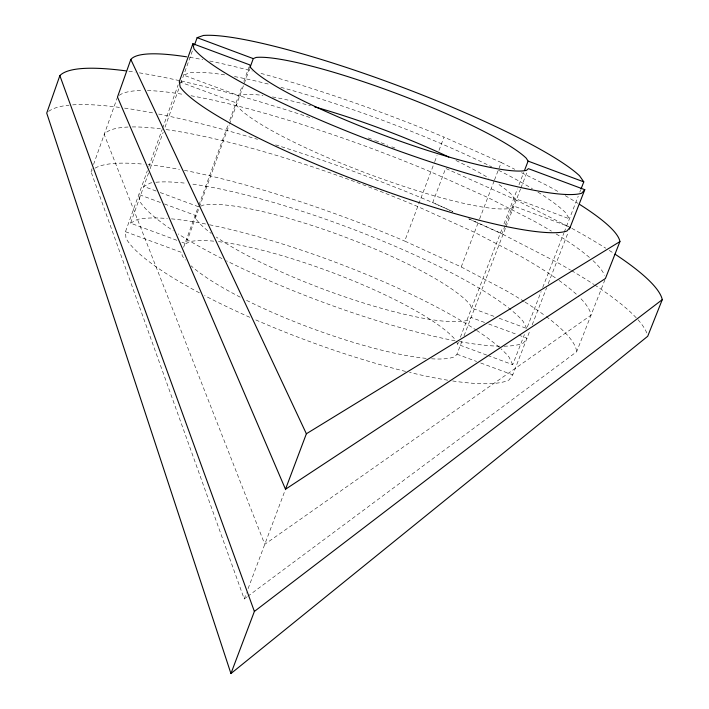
<?xml version="1.0" encoding="UTF-8"?>
<svg xmlns="http://www.w3.org/2000/svg" width="709" height="709" viewBox="0 0 709 709"><rect width="100%" height="100%" fill="white"/><g stroke="black" fill="none" stroke-linecap="round" stroke-linejoin="round"><path stroke-width="0.53" stroke-dasharray="3.54 2.66" d="M246.883 596.96L244.215 598.945L91 171.675L92.099 168.582M93.57 164.444L117.481 97.053M199.406 292.852A208.632 41.654 20.5 0 1 125.963 238.189L125.484 231.71L147.366 170.701M148.846 166.562L162.201 129.313M162.574 128.276L178.163 84.814M176.816 240.289L130.58 223.167L148.606 172.925M150.104 168.76L163.159 132.353M165.029 127.159L179.209 87.632M180.698 83.467L193.016 49.125M183.596 247.308L198.573 206.044M198.945 205.007L228.183 124.483M229.681 120.353L242.372 85.39M243.861 81.287L249.063 66.947M181.956 242.194L186.068 243.719L229.14 125.068M229.521 124.031L249.497 68.995M244.215 598.945L246.546 592.759M248.097 588.638L285.497 489.254M524.146 301.52A259.698 49.054 20.5 0 0 506.084 290.655L461.222 266.956L404.706 241.051L434.333 162.689M434.714 161.67L437.045 155.519M438.977 150.405L444.011 137.094A261.701 40.723 20.6 0 0 258.856 72.823M461.222 266.956L479.187 220.02M479.585 218.992L494.111 181.025M494.51 179.989L501.201 162.503L444.011 137.094M486.746 355.076L457.668 344.308L458.439 342.287M460.38 337.254L502.424 227.908M504.002 223.805L517.428 188.869M519.015 184.757L523.756 172.42M505.021 225.79L501.919 233.873L468.817 218.895M505.411 224.78L515.124 199.539L445.651 168.423L432.712 202.561L452.776 211.637M431.568 358.798A149.085 29.743 20.5 0 0 454.93 356.6L456.968 354.199L462.463 339.912M464.032 335.836L505.597 227.784M505.996 226.756L520.557 188.904M520.947 187.894L527.567 170.665M487.783 355.457L512.704 364.692L524.43 334.524M499.198 318.261L526.778 328.497L541.127 291.594M542.722 287.491L563.85 233.164M564.249 232.135L578.207 196.242M579.802 192.139L580.6 190.083M452.661 380.963A208.632 41.654 20.5 0 0 509.018 379.971L512.74 374.848L530.199 329.969M532.202 324.819L546.612 287.792M548.217 283.671L568.228 232.242M247.769 596.304L576.639 351.761L605.433 278.495M186.068 243.719L189.17 241.804A149.085 29.743 20.5 0 1 214.047 241.184M130.58 223.167L137.386 219.435A208.632 41.654 20.5 0 1 167.359 218.496M125.484 231.71L181.726 252.466L182.178 255.63A149.085 29.743 20.5 0 0 185.386 260.061M156.113 191.031L143.759 186.44L150.468 183.011A209.164 39.474 20.5 0 1 152.169 182.709M160.234 192.556L199.371 207.072L202.428 205.3A149.466 28.183 20.5 0 1 341.41 235.725A149.466 28.183 20.5 0 1 469.987 304.542L471.609 308.034L494.084 316.374M160.349 202.455L138.831 194.496L139.416 200.682A209.164 39.474 20.5 0 0 173.235 230.726M164.453 203.97L195.205 215.332L195.702 218.372A149.466 28.183 20.5 0 0 211.229 233.421M484.557 322.453L471.095 317.464L469.11 319.724A149.466 28.183 20.5 0 1 355.138 300.315A149.466 28.183 20.5 0 1 216.307 237.054M488.696 323.995L517.685 334.737M518.722 335.127L527 338.193L523.393 343.014A209.164 39.474 20.5 0 1 503.541 346.214M456.968 354.199L476.59 361.466M480.72 362.99L512.74 374.848M179.271 81.712L236.053 102.805L236.717 105.419A150.618 23.397 20.6 0 0 370.054 174.556A150.618 23.397 20.6 0 0 512.102 207.941L513.928 206.133L569.212 226.72M452.847 211.61L432.712 202.561A321.886 57.323 20.6 0 0 275.668 144.884M468.95 218.859L499.145 232.437L557.274 262.454A321.886 57.323 20.6 0 1 570.532 270.049M501.201 162.503L514.778 169.3M521.567 172.704L546.79 185.333A261.701 40.723 20.6 0 1 559.286 192.245M515.124 199.539L570.772 227.775M526.778 328.497L523.003 321.195A209.164 39.474 20.5 0 0 381.424 240.511A209.164 39.474 20.5 0 0 190.881 183.87M512.704 364.692L509.053 357.114A208.632 41.654 20.5 0 0 501.059 348.881M456.49 341.578L457.668 344.308M48.575 111.437A321.886 57.323 20.6 0 1 69.057 105.18M72.672 104.87A321.886 57.323 20.6 0 1 120.362 107.52M124.589 108.114A321.886 57.323 20.6 0 1 154.092 113.156M158.639 114.06A321.886 57.323 20.6 0 1 257.535 139.327M571.525 270.625A321.886 57.323 20.6 0 1 593.761 284.371M594.612 284.921A321.886 57.323 20.6 0 1 647.547 335.508M128.107 127.035A260.363 46.307 20.6 0 0 104.205 134.462L264.776 544.308L590.996 315.221A260.363 46.307 20.6 0 0 579.554 297.31M132.246 126.929A260.363 46.307 20.6 0 1 160.837 128.878M166.066 129.57A260.363 46.307 20.6 0 1 417.743 206.558L474.489 232.304L519.591 255.719A260.363 46.307 20.6 0 1 556.884 278.903M558.993 280.401A260.363 46.307 20.6 0 1 578.899 296.654M128.905 71.272A322.71 53.893 20.6 0 1 135.127 72.185M139.398 72.859A322.71 53.893 20.6 0 1 180.183 80.817M181.194 81.039A322.71 53.893 20.6 0 1 312.35 118.341M368.219 137.954A322.71 53.893 20.6 0 1 374.37 140.231M375.389 140.612A322.71 53.893 20.6 0 1 387.708 145.256M391.829 146.834A322.71 53.893 20.6 0 1 394.922 148.021M571.817 228.351A322.71 53.893 20.6 0 1 605.778 248.203M609.226 250.392A322.71 53.893 20.6 0 1 614.207 253.627M119.289 95.325A261.036 43.533 20.6 0 1 143.138 90.495M147.401 90.548A261.036 43.533 20.6 0 1 184.331 94.572M191.031 95.742A261.036 43.533 20.6 0 1 430.842 171.906L487.81 197.483L533.15 220.614A261.036 43.533 20.6 0 1 551.46 231.116M556.184 233.979A261.036 43.533 20.6 0 1 590.145 258.076M592.999 260.646A261.036 43.533 20.6 0 1 604.555 275.367M224.629 74.862A210.777 32.774 20.6 0 0 190.109 72.619L183.684 75.145L239.695 96.007L242.611 94.687A150.618 23.397 20.6 0 1 262.933 95.449M234.475 76.554A210.777 32.774 20.6 0 1 269.934 84.468M280.888 87.34A210.777 32.774 20.6 0 1 491.647 166.81M498.533 170.257A210.777 32.774 20.6 0 1 532.415 188.762M537.927 192.121A210.777 32.774 20.6 0 1 565.268 212.363L569.424 218.815L513.874 198.121L512.058 195.046A150.618 23.397 20.6 0 0 498.285 184.101M499.934 346.205A209.164 39.474 20.5 0 1 459.272 341.561M455.098 340.79A209.164 39.474 20.5 0 1 226.552 260.859M221.997 258.572A209.164 39.474 20.5 0 1 178.207 233.952M155.891 182.257A209.164 39.474 20.5 0 1 186.52 183.321M272.469 96.938A150.618 23.397 20.6 0 1 310.498 105.73M455.967 160.491A150.618 23.397 20.6 0 1 488.847 178.11M426.162 358.364A149.085 29.743 20.5 0 1 245.908 300.04M240.227 297.16A149.085 29.743 20.5 0 1 191.111 265.84M218.425 241.645A149.085 29.743 20.5 0 1 354.651 281.384A149.085 29.743 20.5 0 1 455.568 340.028M447.689 380.192A208.632 41.654 20.5 0 1 409.58 372.393M405.583 371.419A208.632 41.654 20.5 0 1 253.911 319.103M249.781 317.286A208.632 41.654 20.5 0 1 204.644 295.618M171.472 218.851A208.632 41.654 20.5 0 1 208.535 224.585M209.58 224.788A208.632 41.654 20.5 0 1 475.721 329.782M476.652 330.394A208.632 41.654 20.5 0 1 500.253 348.154M91 171.675A259.698 49.054 20.5 0 1 92.117 170.399M95.121 168.13A259.698 49.054 20.5 0 1 143.98 164.213M148.021 164.63A259.698 49.054 20.5 0 1 179.439 169.389M184.358 170.328A259.698 49.054 20.5 0 1 404.706 241.051M525.094 302.123A259.698 49.054 20.5 0 1 545.194 315.797M546.214 316.56A259.698 49.054 20.5 0 1 576.639 351.761M189.764 57.323A261.701 40.723 20.6 0 1 202.809 59.645M209.678 61.001A261.701 40.723 20.6 0 1 252.227 71.06M565.224 195.657A261.701 40.723 20.6 0 1 578.048 203.403"/><path stroke-width="1.06" d="M125.892 70.865A322.71 53.893 20.6 0 0 59.857 75.624L46.723 113.112L230.939 673.55L647.707 336.279L662.277 299.641A322.71 53.893 20.6 0 0 615.022 254.159M186.671 56.835A261.701 40.723 20.6 0 0 130.819 59.45L117.481 97.053L285.497 489.254L605.433 278.495L619.932 241.592A261.701 40.723 20.6 0 0 579.749 204.484M569.433 229.158L584.792 189.684L528.347 168.645L526.583 170.302A150.999 21.766 20.6 0 1 384.65 135.525A150.999 21.766 20.6 0 1 250.534 67.373L249.807 64.9L192.892 43.728L179.271 81.712L180.201 87.021A210.777 32.774 20.6 0 0 367.377 184.57A210.777 32.774 20.6 0 0 566.97 231.001L570.231 227.102M194.514 44.959L197.129 37.666L203.456 35.45A211.326 30.487 20.6 0 1 396.455 85.08A211.326 30.487 20.6 0 1 579.501 175.726L583.791 181.876L580.999 189.064M249.878 67.958L253.273 58.608L256.135 57.438A150.999 21.766 20.6 0 1 394.789 92.835A150.999 21.766 20.6 0 1 526.229 158.178L528.108 161.111L583.791 181.876M285.497 489.254L306.377 433.766L619.932 241.592M230.939 673.55L254.38 611.433L662.277 299.641M524.545 170.364L528.108 161.111M584.792 189.684L581.646 193.273A211.326 30.487 20.6 0 1 382.222 144.866A211.326 30.487 20.6 0 1 193.938 48.735L192.892 43.728M197.129 37.666L253.273 58.608M130.819 59.45L306.377 433.766M59.857 75.624L254.38 611.433M314.734 106.899A150.618 23.397 20.6 0 1 448.788 157.043"/></g></svg>
